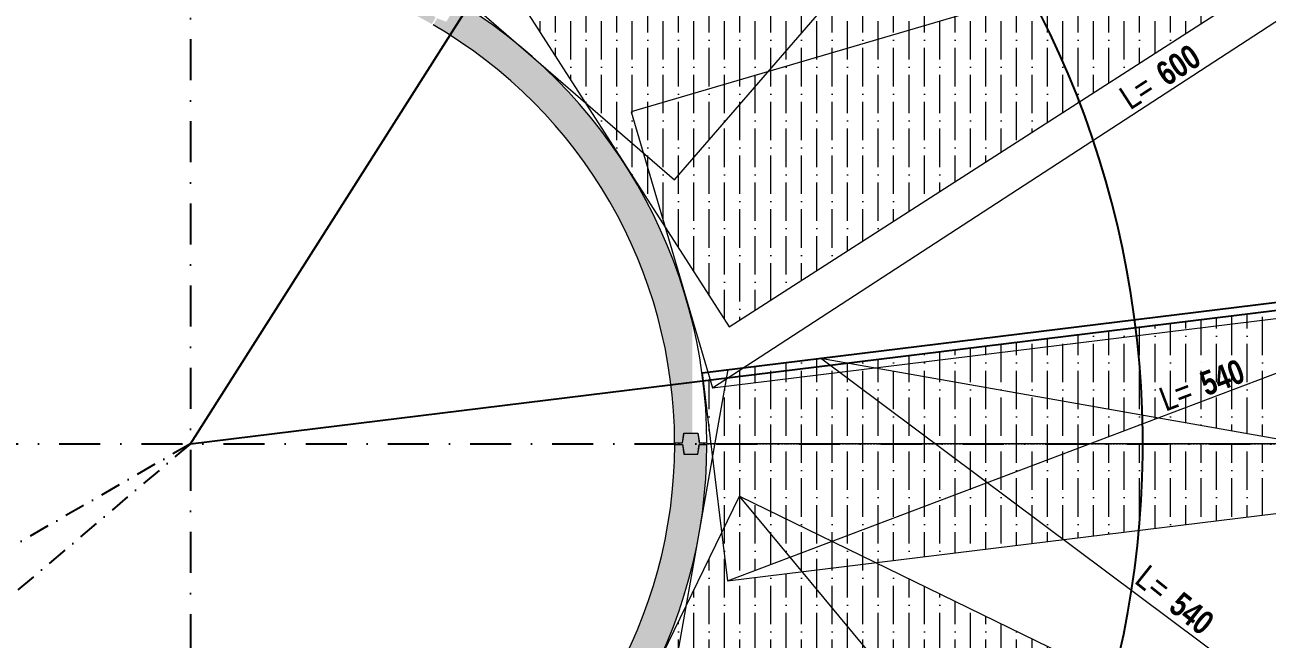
# Model space of a CAD drawing. Header units: metres. Extents: x 33574 to 39801, y -147554 to -143354.
# Drawn here: x 34847 to 35617, y -146487 to -146106 of the extents above; entities that cross this region are included whole.
import ezdxf

# ---------------------------------------------------------------- set-up
doc = ezdxf.new("R2010")
doc.units = ezdxf.units.M
for name, pattern in [('CACHEx2', [19.049999999999997, 12.7, -6.35]), ('INTERROMPU2', [9.524999999999999, 6.35, -3.175]), ('TIRETPTX2', [50.8, 25.4, -12.7, 0, -12.7]), ('VW-02', [0.69435, 0.48607, -0.20828])]:
    doc.linetypes.add(name, pattern=pattern)
for name, color, linetype in [('01_isolant ext', 2, 'TIRETPTX2'), ('01_linteaux', 3, 'Continuous'), ('01_murs_coup', 5, 'Continuous'), ('01_murs_sup', 2, 'INTERROMPU2'), ('01_poch_murs', 251, 'Continuous'), ('01_texte', 230, 'Continuous')]:
    doc.layers.add(name, color=color, linetype=linetype)
doc.layers.add('B Général', color=7, linetype='Continuous', lineweight=5)
doc.styles.add('ARIAL NA', font='ARIALN.TTF')
doc.styles.add('impact', font='impact.ttf')
pattern_1 = [(0, (17709.70244418724, -129204.6844856523), (1.5875, 3.175), [0, -3.175])]
pattern_2 = [(135, (-1377.46904745726, -135886.3766936216), (-11.22532015133644, 8.881784197001252e-16), [7.9375, -7.9375])]
pattern_3 = [(90, (0, -342.949232486746), (-9.524999999999997, 16.66875), [23.8125, -4.762499999999999, 0, -4.762499999999999])]

msp = doc.modelspace()

# ---------------------------------------------------------------- hatches: boundary and pattern name
at = {"layer": '01_murs_sup', "ltscale": 3}
h = msp.add_hatch(dxfattribs=at)
h.set_pattern_fill('DASH', color=256, scale=2.5, angle=135)
h.set_pattern_definition(pattern_2)
edge = h.paths.add_edge_path()
edge.add_line((36030.72921046714, -145131.6349017622), (36003.72920695076, -145131.6349017622))
edge.add_line((36003.72920695076, -145131.6349017622), (36003.72921874811, -144596.6220185353))
edge.add_arc((35992.70585741517, -144567.6481422858), 31.000000000006, 200.7835595958433, 290.82974950423176, ccw=False)
edge.add_line((35963.72310392278, -144578.6481422858), (35871.68861090755, -144578.6481422858))
edge.add_arc((35842.70585741517, -144567.6481422858), 31.00000000000336, 200.7835595958433, 339.2164404041567, ccw=False)
edge.add_line((35813.72310392278, -144578.6481422858), (35721.68861090755, -144578.6481422858))
edge.add_arc((35692.70585741517, -144567.6481422858), 31.00000000000336, 200.7835595958433, 339.2164404041567, ccw=False)
edge.add_line((35663.72310392278, -144578.6481422858), (35571.68861090755, -144578.6481422858))
edge.add_arc((35542.70585741517, -144567.6481422858), 30.99999999999303, 201.3118853197231, 339.21644040420693, ccw=False)
edge.add_line((35513.82576589636, -144578.9149215001), (35421.88929907952, -144579.7669164767))
edge.add_arc((35392.79066069388, -144569.0772371503), 31.00000000000263, 205.0617590903103, 339.8286810938182, ccw=False)
edge.add_arc((35466.523687287, -145780.6175167353), 1202.726036363769, 94.85607431748207, 99.19121332791286)
edge.add_arc((35243.97213929259, -144587.4697053421), 30.99999999998539, 212.0348839783278, 349.09644301072296, ccw=False)
edge.add_arc((35466.52368728716, -145780.6175167352), 1202.726036363719, 101.9401136610933, 106.2742133279193)
edge.add_arc((35098.54700091707, -144624.0173050652), 30.9999999999968, 219.1178839784031, 356.17944301063665, ccw=False)
edge.add_arc((35466.52368728719, -145780.6175167352), 1202.726036363716, 109.0231136610926, 113.3572133279185)
edge.add_arc((34958.73824102782, -144678.2179376741), 30.9999999997465, 0, 3.2624430106296813, ccw=False)
edge.add_arc((34958.73824102755, -144678.2179376741), 31.00000000001819, 253.0777681002966, 359.9999999999462, ccw=False)
edge.add_line((34949.71496456216, -144707.8756598023), (34949.71496456216, -144722.341862265))
edge.add_arc((35466.52368728724, -145780.6175167352), 1177.726036363718, 92.05394913478762, 116.0285616730136, ccw=False)
edge.add_line((35424.31340018747, -144603.6481422858), (35983.72921859318, -144603.6481422858))
edge.add_line((35983.72921859318, -144603.6481422858), (35983.72920695076, -145131.6349014186))
edge.add_line((35983.72920695076, -145131.6349014186), (35798.7362840578, -145131.6349014186))
edge.add_line((35798.7362840578, -145131.6349014186), (35798.73340964063, -145494.6348953786))
edge.add_line((35798.73340964063, -145494.6348953786), (35423.4792067001, -145494.6348953786))
edge.add_line((35423.4792067001, -145494.6348953786), (35423.4792067001, -145627.4040440309))
edge.add_arc((34933.23140303898, -146364.8041766383), 885.4952651279693, 54.97246064441538, 56.3827363050446, ccw=False)
edge.add_line((35441.4792067001, -145639.6931267724), (35441.4792067001, -145514.6348953786))
edge.add_line((35441.4792067001, -145514.6348953786), (35531.47920662024, -145514.6348953786))
edge.add_line((35531.47920662024, -145514.6348953786), (35531.47920662024, -145690.6348835175))
edge.add_line((35531.47920662024, -145690.6348835175), (35507.33734167481, -145690.6348835175))
edge.add_arc((34933.23140303817, -146364.8041766382), 885.4952651283348, 49.58310368497262, 54.97246064434233)
edge.add_arc((34933.23140303814, -146364.8041766383), 885.495265128421, 54.9724606443442, 88.93337311106043)
edge.add_line((34949.71496456216, -145479.4623461771), (34949.71496456216, -145499.4658924054))
edge.add_arc((34933.23140303812, -146364.8041766383), 865.4952651284605, 31.88506078871228, 88.9087223828218, ccw=False)
edge.add_line((35668.13160548549, -145907.6349012024), (35798.73013929815, -145907.634901203))
edge.add_line((35798.73013929815, -145907.634901203), (35798.72650976552, -146365.9957603085))
edge.add_line((35798.72650976552, -146365.9957603085), (35818.72896800363, -146365.9957603085))
edge.add_line((35818.72896800363, -146365.9957603085), (35818.72896800363, -145758.6903359441))
edge.add_line((35818.72896800363, -145758.6903359441), (36078.4436895912, -145758.6903359441))
edge.add_line((36078.4436895912, -145758.6903359441), (36078.4436895912, -145740.6903359441))
edge.add_line((36078.4436895912, -145740.6903359441), (35818.72896800363, -145740.6903359441))
edge.add_line((35818.72896800363, -145740.6903359441), (35818.72896800363, -145147.6349014186))
edge.add_line((35818.72896800363, -145147.6349014186), (36030.72921046714, -145147.6349014186))
edge.add_line((36030.72921046714, -145147.6349014186), (36030.72921046714, -145131.6349017622))
edge = h.paths.add_edge_path(flags=16)
edge.add_line((35798.73325127054, -145507.6348953786), (35798.7305336645, -145692.597199733))
edge.add_line((35798.7305336645, -145692.597199733), (35798.73110959533, -145692.5985063117))
edge.add_line((35798.73110959533, -145692.5985063117), (35798.7324317029, -145710.6361900963))
edge.add_line((35798.7324317029, -145710.6361900963), (35798.73169924372, -145710.6348835175))
edge.add_line((35798.73169924372, -145710.6348835175), (35798.73029766824, -145887.634901203))
edge.add_line((35798.73029766824, -145887.634901203), (35679.16125707598, -145887.6349012025))
edge.add_arc((34933.23140303805, -146364.8041766384), 885.4952651285312, 32.60693550189016, 37.71342408084015)
edge.add_line((35633.72920448019, -145823.1357404712), (35633.7292148401, -145710.6348835175))
edge.add_line((35633.7292148401, -145710.6348835175), (35613.7292148401, -145710.6348835175))
edge.add_line((35613.7292148401, -145710.6348835175), (35613.72920677518, -145798.2138452048))
edge.add_arc((34933.23140303824, -146364.8041766384), 885.4952651283946, 39.78115613019648, 47.62597131948256)
edge.add_line((35530.02651067788, -145710.6348835175), (35613.7292148401, -145710.6348835175))
edge.add_line((35613.7292148401, -145710.6348835175), (35613.72921668184, -145690.6348835175))
edge.add_line((35613.72921668184, -145690.6348835175), (35549.47920693972, -145690.6348835175))
edge.add_line((35549.47920693972, -145690.6348835175), (35549.47920662024, -145690.6348835175))
edge.add_line((35549.47920662024, -145690.6348835175), (35549.47920662024, -145514.6348953786))
edge.add_line((35549.47920662024, -145514.6348953786), (35613.72923288923, -145514.6348953786))
edge.add_line((35613.72923288923, -145514.6348953786), (35613.72921668255, -145710.5971997362))
edge.add_line((35613.72921668255, -145710.5971997362), (35633.72921668256, -145710.5971997362))
edge.add_line((35633.72921668256, -145710.5971997362), (35633.72923288924, -145507.6348953786))
edge.add_line((35633.72923288923, -145507.6348953786), (35798.73325127054, -145507.6348953786))
h.paths.add_polyline_path([(35798.7362840578, -145131.6349015173), (35326.43875525198, -145131.6349015173), (35149.84942937765, -145286.8598370758), (35163.05365940719, -145301.8814318423), (35328.29120183799, -145156.6349015173), (35798.73608609518, -145156.6349015173)], flags=17)
h = msp.add_hatch(dxfattribs=at)
h.set_pattern_fill('DASH', color=256, scale=2.5, angle=135)
h.set_pattern_definition(pattern_2)
edge = h.paths.add_edge_path()
edge.add_line((34949.71496456216, -144722.341862265), (34949.71496456216, -144707.8756598023))
edge.add_arc((34958.73824102753, -144678.2179376741), 30.99999999998815, 226.2008839784407, 253.07776810030668, ccw=False)
edge.add_arc((35466.52368728704, -145780.6175167351), 1202.72603636355, 116.1061136610875, 120.4402133279125)
edge.add_arc((34826.67974185161, -144749.2443462307), 30.99999999999435, 0, 10.345443010625615, ccw=False)
edge.add_arc((34826.67974185161, -144749.2443462307), 30.99999999999636, -126.71611602166251, 5.377387424232438e-11, ccw=False)
edge.add_arc((35466.52368728729, -145780.6175167352), 1202.726036363755, 123.1891136610932, 127.5232133279169)
edge.add_arc((34704.38709443374, -144836.0124642499), 31.00000000004408, 0, 17.428443010622175, ccw=False)
edge.add_arc((34704.38709443378, -144836.0124642499), 30.99999999999636, -119.63311602164868, 0, ccw=False)
edge.add_arc((35466.52368728724, -145780.6175167352), 1202.726036363712, 130.2721136610881, 134.6062133279121)
edge.add_arc((34593.72683494163, -144937.1979616602), 31.00000000004577, -5.377387424232438e-11, 24.511443010564506, ccw=False)
edge.add_arc((34593.72683494168, -144937.1979616602), 31, -112.55011602162091, 0, ccw=False)
edge.add_arc((35466.52368728707, -145780.6175167352), 1202.726036363611, 137.3551136610777, 141.6892133279013)
edge.add_arc((34496.38795597645, -145051.2564578753), 31.00000000001319, 0, 31.59444301060978, ccw=False)
edge.add_arc((34496.38795597646, -145051.2564578753), 31.00000000000364, -105.46711602161918, 0, ccw=False)
edge.add_arc((35466.52368728694, -145780.6175167352), 1202.726036363478, 144.4381136610719, 148.772213327895)
edge.add_arc((34413.85612770663, -145176.4470934655), 31.00000000002467, -5.377387424232438e-11, 38.677443010546426, ccw=False)
edge.add_arc((34413.85612770668, -145176.4470934655), 30.99999999999272, -98.38411602166099, 0, ccw=False)
edge.add_arc((35466.5236872872, -145780.6175167351), 1202.726036363665, 151.5211136610797, 155.8552133279022)
edge.add_arc((34347.39102228511, -145310.8591006611), 31.00000000002007, 0, 45.76044301059147, ccw=False)
edge.add_arc((34347.39102228513, -145310.8591006611), 31, -91.30111602162748, 5.377387424232438e-11, ccw=False)
edge.add_arc((35466.5236872869, -145780.6175167353), 1202.726036363444, 158.6041136610622, 160.7596099109288)
edge.add_line((34330.97675037252, -145384.2804472971), (34306.50477054841, -145465.8389103738))
edge.add_arc((34287.56648059654, -145490.3815502827), 30.99999999998894, 5.377387424232438e-11, 52.34448233653029, ccw=False)
edge.add_arc((34287.56648059651, -145490.3815502826), 31.00000000001091, -85.74869509532238, 0, ccw=False)
edge.add_line((34289.86454787191, -145521.2962536906), (34274.67844661009, -145571.9074052174))
edge.add_arc((34255.52429800754, -145596.2819532402), 31.00000000002931, 0, 51.838823286970694, ccw=False)
edge.add_arc((34255.52429800757, -145596.2819532402), 30.99999999998909, -85.24303604581559, 0, ccw=False)
edge.add_line((34258.09510734258, -145627.1751715795), (34231.52944584606, -145715.7113071045))
edge.add_arc((34212.08384813659, -145739.853981557), 31.00000000000053, 0, 51.15046554258652, ccw=False)
edge.add_arc((34212.08384813659, -145739.853981557), 30.99999999998909, -84.55467830142197, 0, ccw=False)
edge.add_line((34215.02561750614, -145770.7140851371), (34188.37904986589, -145859.519858868))
edge.add_arc((34168.64339826562, -145883.4260098738), 30.99999999998018, 0, 50.45872493290841, ccw=False)
edge.add_arc((34168.64339826562, -145883.4260098738), 30.99999999999272, -83.86293769173221, 0, ccw=False)
edge.add_line((34171.95752288584, -145914.2483488182), (34145.22723758264, -146003.3331307851))
edge.add_arc((34125.20294839462, -146026.9980381906), 30.99999999998639, -5.377387424232438e-11, 49.763448720829786, ccw=False)
edge.add_arc((34125.20294839463, -146026.9980381907), 31, -83.16766147967297, 5.377387424232438e-11, ccw=False)
edge.add_line((34128.8908445686, -146057.7778923458), (34102.28069709782, -146146.4622875422))
edge.add_arc((34083.41533426916, -146171.061029082), 30.9999999999954, 0, 52.514539147360324, ccw=False)
edge.add_arc((34083.41533426916, -146171.061029082), 30.99999999999272, 274.06371430914675, 359.9999999999462, ccw=False)
edge.add_line((34085.61217239592, -146201.9830908219), (34059.13222046546, -146290.1353148722))
edge.add_arc((34040.25927559823, -146314.7282397092), 30.99999999999541, 0, 52.49687685459321, ccw=False)
edge.add_arc((34040.25927559821, -146314.7282397092), 31.00000000001455, -70.8742860169134, 0, ccw=False)
edge.add_line((34050.41617614433, -146344.0171005832), (34050.94769757198, -146365.9957603085))
edge.add_line((34050.94769757198, -146365.9957603085), (34075.95500703835, -146365.9957603085))
edge.add_line((34075.95500703835, -146365.9957603085), (34074.94862611357, -146324.3814381961))
edge.add_line((34074.94862611357, -146324.3814381961), (34322.79127649647, -145499.3089115099))
edge.add_line((34322.79127649647, -145499.3089115099), (34933.23140303812, -145499.3089115099))
edge.add_arc((34933.23140303764, -146364.8041766383), 865.4952651284111, 88.9087223827907, 89.99999999996851, ccw=False)
edge.add_line((34949.71496456216, -145499.4658924054), (34949.71496456216, -145479.4623461771))
edge.add_arc((34939.51020766549, -145915.1303716551), 435.7875233266934, 88.65819253990759, 90.82554326156212)
edge.add_line((34933.23140303812, -145479.3880830261), (34328.79905502179, -145479.3880830261))
edge.add_line((34328.79905502179, -145479.3880830261), (34356.55909196639, -145386.8952620134))
edge.add_arc((35466.52368728725, -145780.6175167353), 1177.726036363767, 116.0285616730126, 160.4695873568512, ccw=False)
h = msp.add_hatch(dxfattribs=at)
h.set_pattern_fill('DASH', color=256, scale=2.5, angle=135)
h.set_pattern_definition(pattern_2)
h.paths.add_polyline_path([(35818.72455630315, -146612.6917047548), (35818.7253248479, -146515.6349011665), (36007.24869973916, -146515.6349011665), (36007.24869973916, -146499.6349011665), (35818.72896800363, -146499.6349011665), (35818.72896800363, -146365.9957603085), (35798.72650976552, -146365.9957603085), (35798.72532484728, -146515.6349011665), (35798.72471512885, -146592.6340889082, -0.3316165824014951), (34949.71496456216, -147225.2994417661), (34949.71496456216, -147250.2994417661, 0.04526015738334291), (35113.63287246309, -147235.4310835851, -0.6784920947094194), (35169.94797091185, -147223.2781875027, 0.0290857858348107), (35271.04420118374, -147191.7479866602, -0.6786650772580168), (35324.28835202201, -147169.7305210296, 0.03963135764520873), (35450.62229365334, -147100.2283790938, -0.05889174878895797), (35449.76810593809, -147093.0013463906, -0.5957938614643646), (35497.71761461234, -147067.0453421585, 0.03959186487785516), (35605.57779341695, -146971.5691229358, -0.1147067523627306), (35602.39890267018, -146957.8948448957, -0.5230756100816683), (35644.23093848054, -146928.8488985313, 0.1000910596722721)])
h.paths.add_polyline_path([(34079.31210619549, -146504.8133812006), (34075.95500703835, -146365.9957603085), (34050.94769757198, -146365.9957603085), (34053.8427052707, -146485.7056831882, -0.328755579086477), (34075.67279549941, -146515.3183959108, -0.2553953403700908), (34061.41693399924, -146541.4073557578, 0.06071621505798748), (34135.96761812367, -146748.8556114966, -0.4496334161171455), (34170.66022362853, -146779.6349010365, -0.1753608633251859), (34163.48212970542, -146799.4721586813, 0.01836853256108478), (34199.37950259771, -146855.9402207592, -0.4913802896854275), (34238.23258403791, -146885.9290372062, -0.140327085577333), (34233.53583958584, -146902.3344859224, 0.03953732202023799), (34331.09125117055, -147008.0487978252, -0.5620629895725984), (34376.33578451678, -147035.5822914239, -0.0842861395221403), (34374.59872286684, -147045.8136373335, 0.03011723266168045), (34463.64618001701, -147109.7915810451, -0.6241365282367528), (34513.68012792578, -147134.2601083201, -0.03818521046561189), (34513.31956880829, -147138.9744123415, 0.0237593458811339), (34591.15856205699, -147176.7708181262, -0.6784920947084723), (34644.81060976732, -147197.7598860657, 0.06483465551945516), (34874.8223331413, -147247.2157891014, -0.6784920947094583), (34932.35985634164, -147250.1341140412, 0.004762977334731561), (34949.71496456216, -147250.2994417661), (34949.71496456216, -147225.2994417661, -0.3601863127720239)])
at = {"layer": '01_poch_murs', "lineweight": 0}
h = msp.add_hatch(dxfattribs=at)
h.set_pattern_fill('ANSI36', color=256, scale=3, angle=45)
h.set_pattern_definition(pattern_3)
h.paths.add_polyline_path([(35633.72920647304, -145801.4948947324), (35633.72920448019, -145823.1357404712, -0.02228494767271751), (35679.16125707598, -145887.6349012025), (35760.42193115131, -145887.6349012029)], flags=17)
h.paths.add_polyline_path([(35612.51951358418, -145796.7584759406, 0.002489170705521584), (35606.86231609801, -145790.0355301434), (35593.59870775287, -145805.3427598958, -0.0008762332255063132), (35595.55552181035, -145807.6607340202)])
h.paths.add_polyline_path([(35633.72920448019, -145823.1357404712), (35633.72920647304, -145801.4948947324), (35619.84179158045, -145792.0526634461), (35613.72920698079, -145795.9810416089), (35613.72920677518, -145798.2138451738, 0.0005361274587750277), (35612.51951358419, -145796.7584759406), (35595.55552181035, -145807.6607340202, -0.03573031656166736), (35668.1316054855, -145907.6349012024), (35685.76792722979, -145907.6349012025), (35685.76792722979, -145907.5852291667), (35715.75042852665, -145907.5852291667), (35789.82963139562, -145907.6295733181), (35760.42193115131, -145887.6349012029), (35679.16125707598, -145887.6349012025, 0.0222849476727174)])
h.paths.add_polyline_path([(35793.73011834038, -145910.2815643579), (35789.83746752523, -145907.634901203), (35715.75042852665, -145907.6349012027), (35715.75042852665, -145917.5578226496), (35685.76792722979, -145917.5578226496), (35685.76792722979, -145907.6349012025), (35668.1316054855, -145907.6349012024, 0.03573031656166729), (35595.55552181035, -145807.6607340202), (35586.60708955727, -145813.4116279803), (35418.3666569542, -146007.5740978371, -0.01459589771027015), (35438.48082364336, -146035.5287711398), (35778.70598350646, -145968.5475910497), (35778.70598350646, -145944.5670381088), (35793.72984685069, -145944.5670381088)])
h.paths.add_polyline_path([(35716.49127191898, -146015.2286805121), (35778.70598350646, -145975.2451170254), (35778.70598350646, -145968.5475910497), (35438.48082364337, -146035.5287711398, -0.02580201124321251), (35469.91992696323, -146087.6303760153)])
h.paths.add_polyline_path([(35716.49127191899, -146015.2286805121), (35469.91992696323, -146087.6303760153, -0.03101920788008348), (35500.3624551008, -146154.1283080768)])
h.paths.add_polyline_path([(35500.3624551008, -146154.1283080768, 0.03101920788008466), (35469.91992696323, -146087.6303760153), (35307.73293540748, -146135.2539682024), (35249.5770818867, -146202.370320565), (35230.30776272059, -146185.6735892406), (35243.81889992728, -146231.6871425114), (35283.53102069427, -146293.47948728)])
h.paths.add_polyline_path([(35307.73293540747, -146135.2539682024), (35222.82379270127, -146160.1861674275), (35230.30776272059, -146185.6735892406), (35249.5770818867, -146202.370320565)])
h.paths.add_polyline_path([(35385.02517115006, -146046.0527508711), (35153.77585536789, -146091.579519298), (35194.06466575853, -146154.2691972576), (35230.30776272059, -146185.6735892406), (35222.82379270127, -146160.1861674275), (35307.73293540747, -146135.2539682024)])
h.paths.add_polyline_path([(35418.3666569542, -146007.5740978371, 0.03101901313530331), (35370.422826291, -145952.3468893449), (35153.77585536789, -146091.579519298), (35385.02517115006, -146046.0527508711)])
h.paths.add_polyline_path([(35586.60708955728, -145813.4116279803), (35370.422826291, -145952.3468893449, -0.03101901313530413), (35418.3666569542, -146007.5740978371)])
h.paths.add_polyline_path([(35438.48082364336, -146035.5287711398), (35385.02517115006, -146046.0527508711), (35307.7329354075, -146135.2539682024), (35469.91992696323, -146087.6303760153, 0.02580201124321668)])
h.paths.add_polyline_path([(35418.3666569542, -146007.5740978371), (35385.02517115006, -146046.0527508711), (35438.48082364337, -146035.5287711398, 0.01459589771027254)])
h.paths.add_polyline_path([(35230.30776272059, -146185.6735892406), (35194.06466575853, -146154.2691972576), (35243.81889992729, -146231.6871425115)])
h.paths.add_polyline_path([(35488.75112305393, -146025.5157880051), (35524.39536662508, -146018.4983954679), (35519.95724384172, -145995.9553314096), (35484.31300027057, -146002.9727239468)], flags=24)
h.paths.add_polyline_path([(35462.24664791048, -146030.3922782985), (35488.83049722083, -146025.1586336179), (35484.48427945167, -146003.0823931975), (35457.90043014134, -146008.3160378781)], flags=24)
at = {"layer": '01_poch_murs'}
h = msp.add_hatch(dxfattribs=at)
h.set_pattern_fill('DOTS', color=256, scale=2)
h.set_pattern_definition(pattern_1)
h.paths.add_polyline_path([(35260.63178379423, -146290.4272466493, 0.1658102770852765), (35149.68259216089, -146116.1958401471), (35149.68259216089, -146142.388962333, -0.2129862054430066), (35249.68217558386, -146365.49581404), (35254.46628634513, -146365.487840511), (35255.46496641647, -146359.495760083), (35260.63178379423, -146359.495760083)])
h.paths.add_polyline_path([(35149.68259216089, -146116.1958401471, 0.03748820705066646), (35110.13966772384, -146089.1320266296), (35107.77278380572, -146093.2315898314), (35112.46893622843, -146097.0976152351), (35108.21913154105, -146104.4584928759), (35102.52297911834, -146102.3245182797), (35100.13965320177, -146106.4525598582, -0.05113669284430129), (35149.68259216089, -146142.388962333)])
h.paths.add_polyline_path([(35109.27368612781, -146088.6319507523, 0.04329152466980467), (35059.1290380251, -146065.2941214315), (35052.28863515859, -146084.0879738473, -0.04326689718798329), (35099.27367452627, -146105.9524789224), (35101.65695371456, -146101.8245182797), (35096.96080129185, -146097.9584928759), (35101.21060597923, -146090.5976152351), (35106.90675840194, -146092.7315898314)])
h.paths.add_polyline_path([(35171.75450931997, -146168.8301650925), (35191.21279141672, -146150.6741896608), (35169.90866338227, -146127.8419416949), (35150.45038128553, -146145.9979171266)], flags=25)
at = {"layer": '01_poch_murs', "lineweight": 0}
h = msp.add_hatch(dxfattribs=at)
h.set_pattern_fill('ANSI36', color=256, scale=3, angle=45)
h.set_pattern_definition(pattern_3)
h.paths.add_polyline_path([(35640.58099656063, -146365.9957603084), (35539.71529790864, -146365.9957603084, -0.02280294040590703), (35537.26354709592, -146419.7268241721), (35777.71289875019, -146390.1758145803)])
h.paths.add_polyline_path([(35539.71529790864, -146365.9957603084), (35506.82360917323, -146365.9957603084), (35443.22683762664, -146390.1055151229), (35490.56682161048, -146425.4658098388), (35537.26354709592, -146419.7268241721, 0.02280294040590722)])
h.paths.add_polyline_path([(35774.06486638181, -146264.6836806078), (35345.78146708653, -146317.3193261336), (35410.94895540638, -146365.9957598576), (35506.82361036226, -146365.9957598576)])
h.paths.add_polyline_path([(35506.82360917323, -146365.9957603084), (35410.94895600986, -146365.9957603084), (35443.22683762664, -146390.1055151229)])
h.paths.add_polyline_path([(35793.72733114061, -146262.2671813297), (35774.06486638181, -146264.6836806078), (35549.2862389116, -146349.8980313377), (35640.58099400422, -146365.9957598576), (35793.72650976537, -146365.9957598576)])
h.paths.add_polyline_path([(35793.72650976537, -146365.9957603084), (35640.58099656063, -146365.9957603084), (35777.71289875021, -146390.1758145803), (35793.7263338794, -146388.2077777699)])
h.paths.add_polyline_path([(35443.22683762665, -146390.1055151229), (35347.34266721109, -146426.4555338911), (35374.54793064538, -146439.7244274486), (35490.56682161049, -146425.4658098388)])
h.paths.add_polyline_path([(35443.22683762664, -146390.1055151229), (35410.94895600986, -146365.9957603084), (35274.65147982504, -146365.9957603084), (35273.11895236259, -146374.6871554443), (35278.83279099917, -146421.1792656835), (35289.91940533038, -146398.4483377302), (35347.34266721108, -146426.4555338911)])
h.paths.add_polyline_path([(35351.57288126747, -146321.6451854818), (35280.94106102067, -146330.3257728207), (35274.65147990453, -146365.9957598576), (35410.94895540636, -146365.9957598576)])
h.paths.add_polyline_path([(35280.94106102067, -146330.3257728207), (35273.06670608412, -146331.2935239776), (35271.63901226019, -146326.4313673126), (35267.29341363566, -146326.9654374848, -0.003906429190420825), (35267.86448925592, -146331.9328717585), (35272.05078764274, -146365.9957598576), (35274.65147990453, -146365.9957598576)])
h.paths.add_polyline_path([(35345.78146708653, -146317.3193261336), (35339.99005290558, -146312.9934667854), (35292.1593144295, -146318.8718216313), (35282.61301025679, -146325.0826728045)])
h.paths.add_polyline_path([(35351.57288126748, -146321.6451854818), (35345.78146708653, -146317.3193261336), (35282.61301025678, -146325.0826728045), (35281.76870310622, -146325.6319813077), (35280.94106102067, -146330.3257728207)])
h.paths.add_polyline_path([(35576.91912797798, -146341.7811108126), (35610.8884640352, -146328.9032186865), (35602.74389094147, -146307.4194434108), (35568.77455488426, -146320.2973355369)], flags=24)
h.paths.add_polyline_path([(35551.60298746559, -146351.0201794762), (35576.93767325056, -146341.4157129644), (35568.96175865109, -146320.3768254866), (35543.62707286613, -146329.9812919984)], flags=25)
at = {"layer": '01_poch_murs'}
h = msp.add_hatch(color=256, dxfattribs=at)
h.dxf.hatch_style = 1
h.paths.add_polyline_path([(35260.63178379423, -146359.495760083), (35255.46496641647, -146359.495760083), (35254.46628634513, -146365.487840511), (35252.09041804732, -146365.491800297), (35252.09041804732, -146365.9957600831), (35260.63178379423, -146365.9957600831)])
h.paths.add_polyline_path([(35263.96457579122, -146359.495760083), (35260.63178379423, -146359.495760083), (35260.63178379423, -146365.9957600831), (35267.70207967869, -146365.9957600831), (35267.70207967869, -146365.4657808248), (35264.96034084336, -146365.4703503959)])
h.paths.add_polyline_path([(35264.96034084338, -146366.5211697701), (35267.70207967869, -146366.5257393412), (35267.70207967869, -146365.9957600831), (35260.63178379423, -146365.9957600831), (35260.63178379423, -146372.495760083), (35263.96457579122, -146372.495760083)])
h.paths.add_polyline_path([(35260.63178379423, -146365.9957600831), (35252.09041804732, -146365.9957600831), (35252.09041804731, -146366.499719869), (35254.46628634512, -146366.503679655), (35255.46496641646, -146372.495760083), (35260.63178379423, -146372.495760083)])
h = msp.add_hatch(color=256, dxfattribs=at)
h.dxf.hatch_style = 1
h.paths.add_polyline_path([(35260.66415619559, -146359.4957603084), (35255.49733881783, -146359.4957603084), (35254.4986587465, -146365.4878407364), (35252.12279044867, -146365.4918005224), (35252.12279044867, -146365.9957603085), (35260.66415619559, -146365.9957603085)])
h.paths.add_polyline_path([(35263.99694819258, -146359.4957603084), (35260.66415619559, -146359.4957603084), (35260.66415619559, -146365.9957603085), (35267.73445208005, -146365.9957603085), (35267.73445208005, -146365.4657810502), (35264.99271324473, -146365.4703506213)])
h.paths.add_polyline_path([(35264.99271324474, -146366.5211699955), (35267.73445208005, -146366.5257395666), (35267.73445208005, -146365.9957603085), (35260.66415619559, -146365.9957603085), (35260.66415619559, -146372.4957603084), (35263.99694819258, -146372.4957603084)])
h.paths.add_polyline_path([(35260.66415619559, -146365.9957603085), (35252.12279044867, -146365.9957603085), (35252.12279044867, -146366.4997200944), (35254.49865874649, -146366.5036798804), (35255.49733881782, -146372.4957603084), (35260.66415619559, -146372.4957603084)])
h = msp.add_hatch(dxfattribs=at)
h.set_pattern_fill('DOTS', color=256, scale=2)
h.set_pattern_definition(pattern_1)
h.paths.add_polyline_path([(34827.92600877853, -146640.176967322, -0.02601027697775948), (34800.11581319627, -146626.0530203742), (34797.74060486278, -146630.1670018863), (34802.4367572855, -146634.0330272901), (34798.18695259812, -146641.3939049309), (34792.49080017541, -146639.2599303347), (34790.11580017541, -146643.3735510026, 0.02602598800101315), (34819.79680565972, -146658.4503419671)])
h.paths.add_polyline_path([(34829.68259216089, -146640.9503017804, -0.001599403146000994), (34827.92600877853, -146640.176967322), (34819.79680565972, -146658.4503419671, 0.008389957832762128), (34829.68259216089, -146662.6436995668)])
h.paths.add_polyline_path([(34829.68259216089, -146640.9503017804), (34829.68259216089, -146662.6436995668, 0.09640888134956785), (34949.69877928867, -146685.9957596736), (34949.69877928867, -146665.9957596463, -0.1032573502534808)])
h.paths.add_polyline_path([(34989.68259216089, -146663.3171350294, -0.03343185520481382), (34949.69877928867, -146665.9957596463), (34949.69877928867, -146685.9957596736, 0.03132955598132199), (34989.68259216089, -146683.4859174108)])
h.paths.add_polyline_path([(35062.96668672441, -146665.2727453641), (35051.71482109319, -146648.1117366939, -0.05337548787622121), (34989.68259216089, -146663.3171350294), (34989.68259216089, -146683.4859174108, 0.05920163459272805)])
h.paths.add_polyline_path([(35109.27368612781, -146643.3595694137), (35106.90675840194, -146639.2599303347), (35101.21060597923, -146641.3939049309), (35096.96080129185, -146634.0330272901), (35101.65695371456, -146630.1670018863), (35099.27367452627, -146626.0390412436, -0.04377653951283225), (35051.71482109319, -146648.1117366939), (35062.96668672441, -146665.2727453641, 0.04008785263166796)])
h.paths.add_polyline_path([(35149.68259216089, -146615.795680019), (35149.68259216089, -146589.602557833, -0.05113669284430105), (35100.13965320177, -146625.5389603078), (35102.52297911834, -146629.6670018863), (35108.21913154105, -146627.5330272901), (35112.46893622843, -146634.8939049309), (35107.77278380572, -146638.7599303347), (35110.13966772384, -146642.8594935365, 0.03748820705066643)])
h.paths.add_polyline_path([(35237.74876288913, -146505.3438181318), (35215.35554659554, -146505.3438181318, -0.08974126751230488), (35149.68259216089, -146589.602557833), (35149.68259216089, -146615.795680019, 0.111739751350108)])
h.paths.add_polyline_path([(35260.63178379423, -146441.5642735167), (35260.63178379423, -146372.495760083), (35255.46496641646, -146372.495760083), (35254.46628634512, -146366.503679655), (35249.68217558386, -146366.495706126, -0.1209334578965822), (35215.35554659554, -146505.3438181318), (35237.74876288913, -146505.3438181318, 0.05308695196988791)])
h.paths.add_polyline_path([(35269.68214780606, -146366.5290394593), (35264.96034084338, -146366.5211697701), (35263.96457579122, -146372.495760083), (35260.63178379423, -146372.495760083), (35260.63178379423, -146441.5642735167, 0.0592534558250833)])
at = {"layer": '01_poch_murs', "lineweight": 0}
h = msp.add_hatch(dxfattribs=at)
h.set_pattern_fill('ANSI36', color=256, scale=3, angle=45)
h.set_pattern_definition(pattern_3)
h.paths.add_polyline_path([(35328.82955494818, -146445.3431748041), (35282.50225014033, -146451.036759001), (35278.83279099917, -146421.1792656835), (35257.04395386797, -146465.8530021572), (35248.91974464707, -146511.9276822105), (35267.79531963079, -146490.9642324089), (35340.99435403312, -146556.8729390235), (35435.1438352795, -146573.4740327869)])
h.paths.add_polyline_path([(35289.91940533038, -146398.4483377302), (35278.83279099917, -146421.1792656835), (35282.50225014033, -146451.036759001), (35321.33781216562, -146436.3140638745)])
h.paths.add_polyline_path([(35289.91940533038, -146398.4483377302), (35321.33781216562, -146436.3140638745), (35347.34266721109, -146426.4555338911)])
h.paths.add_polyline_path([(35347.34266721109, -146426.4555338911), (35321.33781216562, -146436.3140638745), (35328.82955494818, -146445.3431748041), (35374.54793064538, -146439.7244274486)], flags=17)
h.paths.add_polyline_path([(35374.54793064538, -146439.7244274486), (35328.82955494818, -146445.3431748041), (35435.14383527951, -146573.4740327869), (35497.75680763638, -146584.5143891558, 0.03260779179919894), (35521.51590427922, -146511.4054976653)])
h.paths.add_polyline_path([(35521.51590427922, -146511.4054976653, -0.03260779179919856), (35497.75680763638, -146584.5143891558), (35767.07613625853, -146632.0026532182), (35763.87631776967, -146629.6125695029)])
h.paths.add_polyline_path([(35766.96851474143, -146631.983676641), (35497.75680763638, -146584.5143891558, -0.01945865927260318), (35479.10895280218, -146626.46115937), (35658.80038959504, -146843.0267787457), (35662.43150507501, -146846.2962498092)])
h.paths.add_polyline_path([(35435.1438352795, -146573.4740327869), (35340.99435403312, -146556.8729390235), (35459.28487310202, -146663.3822007952, 0.01776260766027191), (35479.10895280218, -146626.46115937)])
h.paths.add_polyline_path([(35479.10895280218, -146626.46115937, -0.01776260766026648), (35459.28487310202, -146663.3822007952), (35658.80038959505, -146843.0267787457)])
h.paths.add_polyline_path([(35459.28487310202, -146663.3822007952, -0.03260780446786091), (35416.29459968466, -146727.1101041171), (35662.0915140704, -146846.993269432), (35658.80038959501, -146843.0267787457)])
h.paths.add_polyline_path([(35459.28487310202, -146663.3822007952), (35340.99435403311, -146556.8729390235), (35293.0842441944, -146548.4250940102), (35359.54271055962, -146699.4303583282), (35416.29459968465, -146727.1101041171, 0.0326078044678612)])
h.paths.add_polyline_path([(35267.79531963079, -146490.9642324089), (35293.0842441944, -146548.4250940102), (35340.99435403309, -146556.8729390235)], flags=17)
h.paths.add_polyline_path([(35267.79531963079, -146490.9642324089), (35248.91974464707, -146511.9276822105), (35244.01004225069, -146539.7719881508), (35293.0842441944, -146548.4250940102)])
h.paths.add_polyline_path([(35248.91974464707, -146511.9276822105), (35257.04395386796, -146465.8530021572), (35217.61416393091, -146546.6960519378)])
h.paths.add_polyline_path([(35293.0842441944, -146548.4250940102), (35244.01004225069, -146539.7719881508), (35248.91974464707, -146511.9276822105), (35217.61416393091, -146546.6960519378), (35197.10476981705, -146588.7465414779), (35221.02744690981, -146573.797993747), (35273.22397324388, -146657.3298971354), (35359.54271055962, -146699.4303583282)])
h.paths.add_polyline_path([(35221.02744690981, -146573.797993747), (35197.10476981705, -146588.7465414779), (35184.710330101, -146614.158908842), (35229.4090455208, -146635.9599290192)])
h.paths.add_polyline_path([(35492.04780703306, -146643.6752499274), (35515.24523811475, -146671.6329874788), (35532.9270011542, -146656.9618618644), (35509.72957007252, -146629.004124313)], flags=24)
h.paths.add_polyline_path([(35475.09858703586, -146622.7231306623), (35492.39947353192, -146643.574303465), (35509.71508115774, -146629.2069887351), (35492.41419466168, -146608.3558159324)], flags=9)

# ---------------------------------------------------------------- linework, layer by layer
at = {"layer": '01_isolant ext'}
for p, q in [((34949.6828860403, -145402.6656989723), (34949.68225681721, -147465.2447462546)), ((33850.43327064551, -146365.9957598576), (36048.93124298892, -146365.9957598576))]:
    msp.add_line(p, q, dxfattribs=at)
at = {"layer": '01_isolant ext', "ltscale": 0.5}
for q in [(34192.07173013683, -146802.7448987166), (34285.57508695762, -146928.5807214368)]:
    msp.add_line((34949.71448071924, -146365.9960392233), q, dxfattribs=at)
at = {"layer": '01_linteaux', "lineweight": 0}
for p, q in [((35273.06670608412, -146331.2935239776), (35793.72946690585, -145992.5489312668)), ((35282.50225014033, -146451.036759001), (35793.72737103105, -146257.2295574722)), ((35767.07613625853, -146632.0026532182), (35339.99005290558, -146312.9934667854)), ((35662.0915140704, -146846.993269432), (35289.91940533038, -146398.4483377302))]:
    msp.add_line(p, q, dxfattribs=at)
at = {"layer": '01_linteaux', "linetype": 'TIRETPTX2', "ltscale": 0.07}
msp.add_arc((34949.71496487508, -146339.2994415406), 922.0000000000022, 186.4389118416408, 321.9287470652964, dxfattribs=at)
at = {"layer": '01_murs_coup', "linetype": 'Continuous', "lineweight": 5}
for p, q in [((35249.5770818867, -146202.370320565), (35610.57431987883, -145785.7515907178)), ((35793.72946690585, -145992.5489312668), (35222.82379270127, -146160.1861674275)), ((35119.30538714733, -146089.4908011859), (35249.5770818867, -146202.370320565)), ((35222.82379270127, -146160.1861674275), (35273.06670608412, -146331.2935239776)), ((35273.06670608411, -146331.2935239776), (35649.51161019682, -146285.0287830012)), ((35282.75694835657, -146320.027363986), (35339.9900529056, -146312.9934667854)), ((35339.99005290559, -146312.9934667854), (35808.76041507452, -146395.6503293923)), ((35244.01004225069, -146539.7719881508), (35282.75694835657, -146320.027363986)), ((35254.46496641646, -146365.495760083), (35255.46496641647, -146359.495760083)), ((35254.49733881783, -146365.4957603084), (35255.49733881783, -146359.4957603084)), ((35255.46496641647, -146359.495760083), (35263.96457579122, -146359.495760083)), ((35255.49733881783, -146359.4957603084), (35263.99694819258, -146359.4957603084)), ((35263.96457579122, -146359.495760083), (35264.96457579122, -146365.495760083)), ((35263.99694819258, -146359.4957603084), (35264.99694819258, -146365.4957603084)), ((35249.71454974949, -146365.495760083), (35254.46628634513, -146365.487840511)), ((35249.71454974949, -146366.495760083), (35254.46628634512, -146366.503679655)), ((35249.74692215086, -146365.4957603084), (35254.4986587465, -146365.4878407364)), ((35249.74692215086, -146366.4957603084), (35254.49865874648, -146366.5036798804)), ((35254.46496641646, -146366.495760083), (35255.46496641646, -146372.495760083)), ((35254.49733881783, -146366.4957603084), (35255.49733881782, -146372.4957603084)), ((35263.96457579122, -146372.495760083), (35264.96457579123, -146366.495760083)), ((35263.99694819258, -146372.4957603084), (35264.99694819259, -146366.4957603084)), ((35264.96034084337, -146365.4703503959), (35269.7145219717, -146365.4624267497)), ((35264.96034084338, -146366.5211697701), (35269.7145219717, -146366.5290934163)), ((35264.99271324473, -146365.4703506213), (35269.74689437306, -146365.4624269751)), ((35264.99271324474, -146366.5211699955), (35269.74689437306, -146366.5290936417)), ((35255.46496641646, -146372.495760083), (35263.96457579122, -146372.495760083)), ((35255.49733881782, -146372.4957603084), (35263.99694819258, -146372.4957603084))]:
    msp.add_line(p, q, dxfattribs=at)
for centre, radius, start, end in [((34949.68259216089, -146365.995760083), 319.9999999999992, 0.09548334904683259, 59.90545530959331), ((34949.68259216089, -146365.995760083), 299.9999999999989, 0.0954827053806508, 59.89915232247763), ((34949.71496456226, -146365.9957603084), 299.9999999999989, 300.1008476771606, 359.9035088864763), ((34949.71496456226, -146365.9957603084), 319.9999999999992, 300.0945446907675, 359.9045166509532)]:
    msp.add_arc(centre, radius, start, end, dxfattribs=at)
at = {"layer": '01_poch_murs', "lineweight": 0}
for p, q in [((35283.53102069427, -146293.47948728), (35793.72968038162, -145965.5898293533)), ((35153.77585536789, -146091.579519298), (35283.53102069427, -146293.47948728)), ((35266.64467584888, -146322.0075478216), (35282.50225014033, -146451.036759001)), ((35282.50225014033, -146451.036759001), (35793.7263338794, -146388.2077777699)), ((35184.710330101, -146614.158908842), (35289.91940533038, -146398.4483377302)), ((35289.91940533038, -146398.4483377302), (35767.3085441996, -146631.2865781841))]:
    msp.add_line(p, q, dxfattribs=at)
at = {"layer": '01_poch_murs'}
for p, q in [((35252.09041804732, -146365.491800297), (35252.09041804731, -146366.499719869)), ((35252.12279044867, -146365.4918005224), (35252.12279044867, -146366.4997200944)), ((35267.70207967869, -146365.4657808248), (35267.70207967869, -146366.5257393412)), ((35267.73445208005, -146365.4657810502), (35267.73445208005, -146366.5257395666))]:
    msp.add_line(p, q, dxfattribs=at)
at = {"layer": '01_poch_murs', "linetype": 'CACHEx2', "lineweight": 5, "ltscale": 0.1}
msp.add_line((35269.7149642494, -146365.9957600831), (35816.24483215257, -146365.9957600831), dxfattribs=at)
at = {"layer": '01_texte'}
for p, q in [((34949.71528911727, -146365.9952490001), (35410.05390902066, -145640.7716896114)), ((34949.71529790876, -146365.9955029827), (35798.72766935145, -146261.6526442498)), ((35266.64467584888, -146322.0075478216), (35793.72737103105, -146257.2295574722))]:
    msp.add_line(p, q, dxfattribs=at)
msp.add_arc((34949.71529790868, -146365.9955029803), 590, 195.35533105057, 180.0000249457428, dxfattribs=at)
at = {"layer": 'B Général', "color": 1, "linetype": 'VW-02', "lineweight": 13, "true_color": 0xff0000}
msp.add_line((35816.66882909223, -146365.9957603084), (35269.71496456226, -146365.9957603084), dxfattribs=at)

# ---------------------------------------------------------------- texts
at = {"layer": '01_texte'}
for s, rotation, style, p in [('600', 33.04813615125357, 'impact', (35554.52500178626, -146144.8324130008)), ('L=', 33.04813615125357, 'ARIAL NA', (35531.87099418996, -146159.5711712795)), ('540', 20.7618902458409, 'impact', (35579.05165173183, -146336.6038657629)), ('L=', 20.7618902458409, 'ARIAL NA', (35553.78014961198, -146346.18437913)), ('L=', 321.487907896318, 'ARIAL NA', (35533.83396359714, -146451.8335386224)), ('540', 321.487907896318, 'impact', (35554.98162028542, -146468.6624325957))]:
    msp.add_text(s, height=15, rotation=rotation, dxfattribs=dict(at, style=style)).set_placement(p)

doc.saveas('drawing.dxf')
